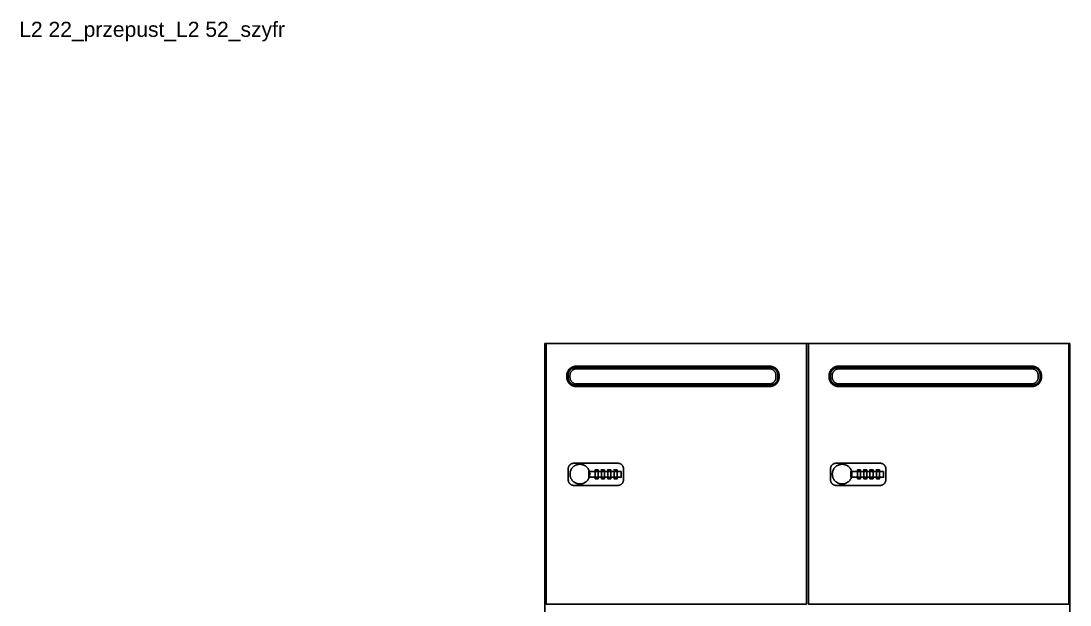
# Model space of a CAD drawing. Header units: millimetres. Extents: x 1075 to 13200, y 678 to 7235.
# Drawn here: x 7541 to 9141, y 4323 to 5214 of the extents above; entities that cross this region are included whole.
import ezdxf

# ---------------------------------------------------------------- set-up
doc = ezdxf.new("R2010")
doc.units = ezdxf.units.MM
doc.styles.add('Arial', font='arial.ttf')

msp = doc.modelspace()

# ---------------------------------------------------------------- linework, layer by layer
at = {"color": 0}
for points in [[(9140.5, 4722, 0), (8339.5, 4722, 0), (8339.5, 3522, 0), (9140.5, 3522, 0)], [(8738.5, 4722, 0), (8341.5, 4722, 0), (8341.5, 4325, 0), (8738.5, 4325, 0)], [(9138.5, 4722, 0), (8741.5, 4722, 0), (8741.5, 4325, 0), (9138.5, 4325, 0)], [(8697, 4673, 0), (8697, 4673.7, 0), (8697, 4674.4, 0), (8696.9, 4675.2, 0), (8696.7, 4675.9, 0), (8696.6, 4676.6, 0), (8696.4, 4677.3, 0), (8696.2, 4678, 0), (8695.9, 4678.6, 0), (8695.6, 4679.3, 0), (8695.3, 4679.9, 0), (8694.9, 4680.5, 0), (8694.6, 4681.1, 0), (8694.1, 4681.6, 0), (8693.7, 4682.2, 0), (8693.3, 4682.7, 0), (8692.8, 4683.2, 0), (8692.3, 4683.7, 0), (8691.7, 4684.2, 0), (8691.2, 4684.6, 0), (8690.6, 4685, 0), (8690, 4685.4, 0), (8689.4, 4685.7, 0), (8688.8, 4686, 0), (8688.2, 4686.3, 0), (8687.5, 4686.6, 0), (8686.8, 4686.8, 0), (8686.1, 4687, 0), (8685.4, 4687.2, 0), (8684.7, 4687.3, 0), (8684, 4687.4, 0), (8683.3, 4687.5, 0), (8682.5, 4687.5, 0), (8387.6, 4687.5, 0), (8386.8, 4687.5, 0), (8386.1, 4687.4, 0), (8385.3, 4687.3, 0), (8384.6, 4687.2, 0), (8383.9, 4687, 0), (8383.2, 4686.8, 0), (8382.6, 4686.6, 0), (8381.9, 4686.3, 0), (8381.3, 4686, 0), (8380.6, 4685.7, 0), (8380, 4685.4, 0), (8379.4, 4685, 0), (8378.9, 4684.6, 0), (8378.3, 4684.2, 0), (8377.8, 4683.7, 0), (8377.3, 4683.2, 0), (8376.8, 4682.7, 0), (8376.4, 4682.2, 0), (8375.9, 4681.6, 0), (8375.5, 4681.1, 0), (8375.1, 4680.5, 0), (8374.8, 4679.9, 0), (8374.5, 4679.3, 0), (8374.2, 4678.6, 0), (8373.9, 4678, 0), (8373.7, 4677.3, 0), (8373.5, 4676.6, 0), (8373.3, 4675.9, 0), (8373.2, 4675.2, 0), (8373.1, 4674.4, 0), (8373.1, 4673.7, 0), (8373, 4673, 0), (8373, 4671, 0), (8373.1, 4670.3, 0), (8373.1, 4669.5, 0), (8373.2, 4668.8, 0), (8373.3, 4668.1, 0), (8373.5, 4667.4, 0), (8373.7, 4666.7, 0), (8373.9, 4666, 0), (8374.2, 4665.4, 0), (8374.5, 4664.7, 0), (8374.8, 4664.1, 0), (8375.1, 4663.5, 0), (8375.5, 4662.9, 0), (8375.9, 4662.3, 0), (8376.4, 4661.8, 0), (8376.8, 4661.2, 0), (8377.3, 4660.7, 0), (8377.8, 4660.3, 0), (8378.3, 4659.8, 0), (8378.9, 4659.4, 0), (8379.4, 4659, 0), (8380, 4658.6, 0), (8380.6, 4658.2, 0), (8381.3, 4657.9, 0), (8381.9, 4657.6, 0), (8382.6, 4657.4, 0), (8383.2, 4657.1, 0), (8383.9, 4656.9, 0), (8384.6, 4656.8, 0), (8385.3, 4656.6, 0), (8386.1, 4656.6, 0), (8386.8, 4656.5, 0), (8387.6, 4656.5, 0), (8682.5, 4656.5, 0), (8683.3, 4656.5, 0), (8684, 4656.6, 0), (8684.7, 4656.6, 0), (8685.4, 4656.8, 0), (8686.1, 4656.9, 0), (8686.8, 4657.1, 0), (8687.5, 4657.4, 0), (8688.2, 4657.6, 0), (8688.8, 4657.9, 0), (8689.4, 4658.2, 0), (8690, 4658.6, 0), (8690.6, 4659, 0), (8691.2, 4659.4, 0), (8691.7, 4659.8, 0), (8692.3, 4660.3, 0), (8692.8, 4660.7, 0), (8693.3, 4661.2, 0), (8693.7, 4661.8, 0), (8694.1, 4662.3, 0), (8694.6, 4662.9, 0), (8694.9, 4663.5, 0), (8695.3, 4664.1, 0), (8695.6, 4664.7, 0), (8695.9, 4665.4, 0), (8696.2, 4666, 0), (8696.4, 4666.7, 0), (8696.6, 4667.4, 0), (8696.7, 4668.1, 0), (8696.9, 4668.8, 0), (8697, 4669.5, 0), (8697, 4670.3, 0), (8697, 4671, 0)], [(9097, 4673, 0), (9097, 4673.7, 0), (9097, 4674.4, 0), (9096.9, 4675.2, 0), (9096.7, 4675.9, 0), (9096.6, 4676.6, 0), (9096.4, 4677.3, 0), (9096.2, 4678, 0), (9095.9, 4678.6, 0), (9095.6, 4679.3, 0), (9095.3, 4679.9, 0), (9094.9, 4680.5, 0), (9094.6, 4681.1, 0), (9094.1, 4681.6, 0), (9093.7, 4682.2, 0), (9093.3, 4682.7, 0), (9092.8, 4683.2, 0), (9092.3, 4683.7, 0), (9091.7, 4684.2, 0), (9091.2, 4684.6, 0), (9090.6, 4685, 0), (9090, 4685.4, 0), (9089.4, 4685.7, 0), (9088.8, 4686, 0), (9088.2, 4686.3, 0), (9087.5, 4686.6, 0), (9086.8, 4686.8, 0), (9086.1, 4687, 0), (9085.4, 4687.2, 0), (9084.7, 4687.3, 0), (9084, 4687.4, 0), (9083.3, 4687.5, 0), (9082.5, 4687.5, 0), (8787.6, 4687.5, 0), (8786.8, 4687.5, 0), (8786.1, 4687.4, 0), (8785.3, 4687.3, 0), (8784.6, 4687.2, 0), (8783.9, 4687, 0), (8783.2, 4686.8, 0), (8782.6, 4686.6, 0), (8781.9, 4686.3, 0), (8781.3, 4686, 0), (8780.6, 4685.7, 0), (8780, 4685.4, 0), (8779.4, 4685, 0), (8778.9, 4684.6, 0), (8778.3, 4684.2, 0), (8777.8, 4683.7, 0), (8777.3, 4683.2, 0), (8776.8, 4682.7, 0), (8776.4, 4682.2, 0), (8775.9, 4681.6, 0), (8775.5, 4681.1, 0), (8775.1, 4680.5, 0), (8774.8, 4679.9, 0), (8774.5, 4679.3, 0), (8774.2, 4678.6, 0), (8773.9, 4678, 0), (8773.7, 4677.3, 0), (8773.5, 4676.6, 0), (8773.3, 4675.9, 0), (8773.2, 4675.2, 0), (8773.1, 4674.4, 0), (8773.1, 4673.7, 0), (8773, 4673, 0), (8773, 4671, 0), (8773.1, 4670.3, 0), (8773.1, 4669.5, 0), (8773.2, 4668.8, 0), (8773.3, 4668.1, 0), (8773.5, 4667.4, 0), (8773.7, 4666.7, 0), (8773.9, 4666, 0), (8774.2, 4665.4, 0), (8774.5, 4664.7, 0), (8774.8, 4664.1, 0), (8775.1, 4663.5, 0), (8775.5, 4662.9, 0), (8775.9, 4662.3, 0), (8776.4, 4661.8, 0), (8776.8, 4661.2, 0), (8777.3, 4660.7, 0), (8777.8, 4660.3, 0), (8778.3, 4659.8, 0), (8778.9, 4659.4, 0), (8779.4, 4659, 0), (8780, 4658.6, 0), (8780.6, 4658.2, 0), (8781.3, 4657.9, 0), (8781.9, 4657.6, 0), (8782.6, 4657.4, 0), (8783.2, 4657.1, 0), (8783.9, 4656.9, 0), (8784.6, 4656.8, 0), (8785.3, 4656.6, 0), (8786.1, 4656.6, 0), (8786.8, 4656.5, 0), (8787.6, 4656.5, 0), (9082.5, 4656.5, 0), (9083.3, 4656.5, 0), (9084, 4656.6, 0), (9084.7, 4656.6, 0), (9085.4, 4656.8, 0), (9086.1, 4656.9, 0), (9086.8, 4657.1, 0), (9087.5, 4657.4, 0), (9088.2, 4657.6, 0), (9088.8, 4657.9, 0), (9089.4, 4658.2, 0), (9090, 4658.6, 0), (9090.6, 4659, 0), (9091.2, 4659.4, 0), (9091.7, 4659.8, 0), (9092.3, 4660.3, 0), (9092.8, 4660.7, 0), (9093.3, 4661.2, 0), (9093.7, 4661.8, 0), (9094.1, 4662.3, 0), (9094.6, 4662.9, 0), (9094.9, 4663.5, 0), (9095.3, 4664.1, 0), (9095.6, 4664.7, 0), (9095.9, 4665.4, 0), (9096.2, 4666, 0), (9096.4, 4666.7, 0), (9096.6, 4667.4, 0), (9096.7, 4668.1, 0), (9096.9, 4668.8, 0), (9097, 4669.5, 0), (9097, 4670.3, 0), (9097, 4671, 0)], [(8695, 4673.5, 0), (8695, 4674.1, 0), (8695, 4674.7, 0), (8694.9, 4675.3, 0), (8694.8, 4675.9, 0), (8694.7, 4676.5, 0), (8694.5, 4677, 0), (8694.3, 4677.6, 0), (8694.1, 4678.1, 0), (8693.9, 4678.7, 0), (8693.6, 4679.2, 0), (8693.3, 4679.7, 0), (8693, 4680.2, 0), (8692.6, 4680.7, 0), (8692.3, 4681.1, 0), (8691.9, 4681.5, 0), (8691.5, 4682, 0), (8691.1, 4682.4, 0), (8690.7, 4682.7, 0), (8690.2, 4683.1, 0), (8689.7, 4683.4, 0), (8689.3, 4683.7, 0), (8688.8, 4684, 0), (8688.2, 4684.3, 0), (8687.7, 4684.5, 0), (8687.2, 4684.8, 0), (8686.6, 4684.9, 0), (8686, 4685.1, 0), (8685.5, 4685.2, 0), (8684.9, 4685.3, 0), (8684.3, 4685.4, 0), (8683.7, 4685.5, 0), (8683, 4685.5, 0), (8387, 4685.5, 0), (8386.4, 4685.5, 0), (8385.8, 4685.4, 0), (8385.2, 4685.3, 0), (8384.6, 4685.2, 0), (8384, 4685.1, 0), (8383.5, 4684.9, 0), (8382.9, 4684.8, 0), (8382.4, 4684.5, 0), (8381.8, 4684.3, 0), (8381.3, 4684, 0), (8380.8, 4683.7, 0), (8380.3, 4683.4, 0), (8379.9, 4683.1, 0), (8379.4, 4682.7, 0), (8379, 4682.4, 0), (8378.6, 4682, 0), (8378.2, 4681.5, 0), (8377.8, 4681.1, 0), (8377.4, 4680.7, 0), (8377.1, 4680.2, 0), (8376.8, 4679.7, 0), (8376.5, 4679.2, 0), (8376.2, 4678.7, 0), (8376, 4678.1, 0), (8375.8, 4677.6, 0), (8375.6, 4677, 0), (8375.4, 4676.5, 0), (8375.3, 4675.9, 0), (8375.2, 4675.3, 0), (8375.1, 4674.7, 0), (8375.1, 4674.1, 0), (8375, 4673.5, 0), (8375, 4670.5, 0), (8375.1, 4669.9, 0), (8375.1, 4669.3, 0), (8375.2, 4668.7, 0), (8375.3, 4668.1, 0), (8375.4, 4667.5, 0), (8375.6, 4666.9, 0), (8375.8, 4666.4, 0), (8376, 4665.8, 0), (8376.2, 4665.3, 0), (8376.5, 4664.8, 0), (8376.8, 4664.3, 0), (8377.1, 4663.8, 0), (8377.4, 4663.3, 0), (8377.8, 4662.8, 0), (8378.2, 4662.4, 0), (8378.6, 4662, 0), (8379, 4661.6, 0), (8379.4, 4661.2, 0), (8379.9, 4660.9, 0), (8380.3, 4660.5, 0), (8380.8, 4660.2, 0), (8381.3, 4659.9, 0), (8381.8, 4659.7, 0), (8382.4, 4659.4, 0), (8382.9, 4659.2, 0), (8383.5, 4659, 0), (8384, 4658.9, 0), (8384.6, 4658.7, 0), (8385.2, 4658.6, 0), (8385.8, 4658.5, 0), (8386.4, 4658.5, 0), (8387, 4658.5, 0), (8683, 4658.5, 0), (8683.7, 4658.5, 0), (8684.3, 4658.5, 0), (8684.9, 4658.6, 0), (8685.5, 4658.7, 0), (8686, 4658.9, 0), (8686.6, 4659, 0), (8687.2, 4659.2, 0), (8687.7, 4659.4, 0), (8688.2, 4659.7, 0), (8688.8, 4659.9, 0), (8689.3, 4660.2, 0), (8689.7, 4660.5, 0), (8690.2, 4660.9, 0), (8690.7, 4661.2, 0), (8691.1, 4661.6, 0), (8691.5, 4662, 0), (8691.9, 4662.4, 0), (8692.3, 4662.8, 0), (8692.6, 4663.3, 0), (8693, 4663.8, 0), (8693.3, 4664.3, 0), (8693.6, 4664.8, 0), (8693.9, 4665.3, 0), (8694.1, 4665.8, 0), (8694.3, 4666.4, 0), (8694.5, 4666.9, 0), (8694.7, 4667.5, 0), (8694.8, 4668.1, 0), (8694.9, 4668.7, 0), (8695, 4669.3, 0), (8695, 4669.9, 0), (8695, 4670.5, 0)], [(8692.1, 4673.3, 0), (8692.1, 4673.8, 0), (8692.1, 4674.3, 0), (8692, 4674.8, 0), (8691.9, 4675.3, 0), (8691.8, 4675.8, 0), (8691.7, 4676.3, 0), (8691.5, 4676.8, 0), (8691.3, 4677.2, 0), (8691.1, 4677.7, 0), (8690.9, 4678.1, 0), (8690.7, 4678.6, 0), (8690.4, 4679, 0), (8690.1, 4679.4, 0), (8689.8, 4679.7, 0), (8689.5, 4680.1, 0), (8689.2, 4680.5, 0), (8688.8, 4680.8, 0), (8688.4, 4681.1, 0), (8688.1, 4681.4, 0), (8687.7, 4681.7, 0), (8687.2, 4682, 0), (8686.8, 4682.2, 0), (8686.4, 4682.4, 0), (8685.9, 4682.7, 0), (8685.5, 4682.8, 0), (8685, 4683, 0), (8684.5, 4683.1, 0), (8684, 4683.2, 0), (8683.5, 4683.3, 0), (8683, 4683.4, 0), (8682.5, 4683.4, 0), (8682, 4683.5, 0), (8388.1, 4683.5, 0), (8387.6, 4683.4, 0), (8387.1, 4683.4, 0), (8386.5, 4683.3, 0), (8386, 4683.2, 0), (8385.6, 4683.1, 0), (8385.1, 4683, 0), (8384.6, 4682.8, 0), (8384.1, 4682.7, 0), (8383.7, 4682.4, 0), (8383.2, 4682.2, 0), (8382.8, 4682, 0), (8382.4, 4681.7, 0), (8382, 4681.4, 0), (8381.6, 4681.1, 0), (8381.3, 4680.8, 0), (8380.9, 4680.5, 0), (8380.6, 4680.1, 0), (8380.2, 4679.7, 0), (8379.9, 4679.4, 0), (8379.7, 4679, 0), (8379.4, 4678.6, 0), (8379.2, 4678.1, 0), (8378.9, 4677.7, 0), (8378.7, 4677.2, 0), (8378.5, 4676.8, 0), (8378.4, 4676.3, 0), (8378.2, 4675.8, 0), (8378.1, 4675.3, 0), (8378, 4674.8, 0), (8378, 4674.3, 0), (8377.9, 4673.8, 0), (8377.9, 4673.3, 0), (8377.9, 4670.7, 0), (8377.9, 4670.2, 0), (8378, 4669.6, 0), (8378, 4669.1, 0), (8378.1, 4668.6, 0), (8378.2, 4668.1, 0), (8378.4, 4667.7, 0), (8378.5, 4667.2, 0), (8378.7, 4666.7, 0), (8378.9, 4666.3, 0), (8379.2, 4665.8, 0), (8379.4, 4665.4, 0), (8379.7, 4665, 0), (8379.9, 4664.6, 0), (8380.2, 4664.2, 0), (8380.6, 4663.8, 0), (8380.9, 4663.5, 0), (8381.3, 4663.2, 0), (8381.6, 4662.8, 0), (8382, 4662.5, 0), (8382.4, 4662.2, 0), (8382.8, 4662, 0), (8383.2, 4661.7, 0), (8383.7, 4661.5, 0), (8384.1, 4661.3, 0), (8384.6, 4661.1, 0), (8385.1, 4661, 0), (8385.6, 4660.8, 0), (8386, 4660.7, 0), (8386.5, 4660.6, 0), (8387.1, 4660.6, 0), (8387.6, 4660.5, 0), (8388.1, 4660.5, 0), (8682, 4660.5, 0), (8682.5, 4660.5, 0), (8683, 4660.6, 0), (8683.5, 4660.6, 0), (8684, 4660.7, 0), (8684.5, 4660.8, 0), (8685, 4661, 0), (8685.5, 4661.1, 0), (8685.9, 4661.3, 0), (8686.4, 4661.5, 0), (8686.8, 4661.7, 0), (8687.2, 4662, 0), (8687.7, 4662.2, 0), (8688.1, 4662.5, 0), (8688.4, 4662.8, 0), (8688.8, 4663.2, 0), (8689.2, 4663.5, 0), (8689.5, 4663.8, 0), (8689.8, 4664.2, 0), (8690.1, 4664.6, 0), (8690.4, 4665, 0), (8690.7, 4665.4, 0), (8690.9, 4665.8, 0), (8691.1, 4666.3, 0), (8691.3, 4666.7, 0), (8691.5, 4667.2, 0), (8691.7, 4667.7, 0), (8691.8, 4668.1, 0), (8691.9, 4668.6, 0), (8692, 4669.1, 0), (8692.1, 4669.6, 0), (8692.1, 4670.2, 0), (8692.1, 4670.7, 0)], [(9095, 4673.5, 0), (9095, 4674.1, 0), (9095, 4674.7, 0), (9094.9, 4675.3, 0), (9094.8, 4675.9, 0), (9094.7, 4676.5, 0), (9094.5, 4677, 0), (9094.3, 4677.6, 0), (9094.1, 4678.1, 0), (9093.9, 4678.7, 0), (9093.6, 4679.2, 0), (9093.3, 4679.7, 0), (9093, 4680.2, 0), (9092.6, 4680.7, 0), (9092.3, 4681.1, 0), (9091.9, 4681.5, 0), (9091.5, 4682, 0), (9091.1, 4682.4, 0), (9090.7, 4682.7, 0), (9090.2, 4683.1, 0), (9089.7, 4683.4, 0), (9089.3, 4683.7, 0), (9088.8, 4684, 0), (9088.2, 4684.3, 0), (9087.7, 4684.5, 0), (9087.2, 4684.8, 0), (9086.6, 4684.9, 0), (9086, 4685.1, 0), (9085.5, 4685.2, 0), (9084.9, 4685.3, 0), (9084.3, 4685.4, 0), (9083.7, 4685.5, 0), (9083, 4685.5, 0), (8787, 4685.5, 0), (8786.4, 4685.5, 0), (8785.8, 4685.4, 0), (8785.2, 4685.3, 0), (8784.6, 4685.2, 0), (8784, 4685.1, 0), (8783.5, 4684.9, 0), (8782.9, 4684.8, 0), (8782.4, 4684.5, 0), (8781.8, 4684.3, 0), (8781.3, 4684, 0), (8780.8, 4683.7, 0), (8780.3, 4683.4, 0), (8779.9, 4683.1, 0), (8779.4, 4682.7, 0), (8779, 4682.4, 0), (8778.6, 4682, 0), (8778.2, 4681.5, 0), (8777.8, 4681.1, 0), (8777.4, 4680.7, 0), (8777.1, 4680.2, 0), (8776.8, 4679.7, 0), (8776.5, 4679.2, 0), (8776.2, 4678.7, 0), (8776, 4678.1, 0), (8775.8, 4677.6, 0), (8775.6, 4677, 0), (8775.4, 4676.5, 0), (8775.3, 4675.9, 0), (8775.2, 4675.3, 0), (8775.1, 4674.7, 0), (8775.1, 4674.1, 0), (8775, 4673.5, 0), (8775, 4670.5, 0), (8775.1, 4669.9, 0), (8775.1, 4669.3, 0), (8775.2, 4668.7, 0), (8775.3, 4668.1, 0), (8775.4, 4667.5, 0), (8775.6, 4666.9, 0), (8775.8, 4666.4, 0), (8776, 4665.8, 0), (8776.2, 4665.3, 0), (8776.5, 4664.8, 0), (8776.8, 4664.3, 0), (8777.1, 4663.8, 0), (8777.4, 4663.3, 0), (8777.8, 4662.8, 0), (8778.2, 4662.4, 0), (8778.6, 4662, 0), (8779, 4661.6, 0), (8779.4, 4661.2, 0), (8779.9, 4660.9, 0), (8780.3, 4660.5, 0), (8780.8, 4660.2, 0), (8781.3, 4659.9, 0), (8781.8, 4659.7, 0), (8782.4, 4659.4, 0), (8782.9, 4659.2, 0), (8783.5, 4659, 0), (8784, 4658.9, 0), (8784.6, 4658.7, 0), (8785.2, 4658.6, 0), (8785.8, 4658.5, 0), (8786.4, 4658.5, 0), (8787, 4658.5, 0), (9083, 4658.5, 0), (9083.7, 4658.5, 0), (9084.3, 4658.5, 0), (9084.9, 4658.6, 0), (9085.5, 4658.7, 0), (9086, 4658.9, 0), (9086.6, 4659, 0), (9087.2, 4659.2, 0), (9087.7, 4659.4, 0), (9088.2, 4659.7, 0), (9088.8, 4659.9, 0), (9089.3, 4660.2, 0), (9089.7, 4660.5, 0), (9090.2, 4660.9, 0), (9090.7, 4661.2, 0), (9091.1, 4661.6, 0), (9091.5, 4662, 0), (9091.9, 4662.4, 0), (9092.3, 4662.8, 0), (9092.6, 4663.3, 0), (9093, 4663.8, 0), (9093.3, 4664.3, 0), (9093.6, 4664.8, 0), (9093.9, 4665.3, 0), (9094.1, 4665.8, 0), (9094.3, 4666.4, 0), (9094.5, 4666.9, 0), (9094.7, 4667.5, 0), (9094.8, 4668.1, 0), (9094.9, 4668.7, 0), (9095, 4669.3, 0), (9095, 4669.9, 0), (9095, 4670.5, 0)], [(9092.1, 4673.3, 0), (9092.1, 4673.8, 0), (9092.1, 4674.3, 0), (9092, 4674.8, 0), (9091.9, 4675.3, 0), (9091.8, 4675.8, 0), (9091.7, 4676.3, 0), (9091.5, 4676.8, 0), (9091.3, 4677.2, 0), (9091.1, 4677.7, 0), (9090.9, 4678.1, 0), (9090.7, 4678.6, 0), (9090.4, 4679, 0), (9090.1, 4679.4, 0), (9089.8, 4679.7, 0), (9089.5, 4680.1, 0), (9089.2, 4680.5, 0), (9088.8, 4680.8, 0), (9088.4, 4681.1, 0), (9088.1, 4681.4, 0), (9087.7, 4681.7, 0), (9087.2, 4682, 0), (9086.8, 4682.2, 0), (9086.4, 4682.4, 0), (9085.9, 4682.7, 0), (9085.5, 4682.8, 0), (9085, 4683, 0), (9084.5, 4683.1, 0), (9084, 4683.2, 0), (9083.5, 4683.3, 0), (9083, 4683.4, 0), (9082.5, 4683.4, 0), (9082, 4683.5, 0), (8788.1, 4683.5, 0), (8787.6, 4683.4, 0), (8787.1, 4683.4, 0), (8786.5, 4683.3, 0), (8786, 4683.2, 0), (8785.6, 4683.1, 0), (8785.1, 4683, 0), (8784.6, 4682.8, 0), (8784.1, 4682.7, 0), (8783.7, 4682.4, 0), (8783.2, 4682.2, 0), (8782.8, 4682, 0), (8782.4, 4681.7, 0), (8782, 4681.4, 0), (8781.6, 4681.1, 0), (8781.3, 4680.8, 0), (8780.9, 4680.5, 0), (8780.6, 4680.1, 0), (8780.2, 4679.7, 0), (8779.9, 4679.4, 0), (8779.7, 4679, 0), (8779.4, 4678.6, 0), (8779.2, 4678.1, 0), (8778.9, 4677.7, 0), (8778.7, 4677.2, 0), (8778.5, 4676.8, 0), (8778.4, 4676.3, 0), (8778.2, 4675.8, 0), (8778.1, 4675.3, 0), (8778, 4674.8, 0), (8778, 4674.3, 0), (8777.9, 4673.8, 0), (8777.9, 4673.3, 0), (8777.9, 4670.7, 0), (8777.9, 4670.2, 0), (8778, 4669.6, 0), (8778, 4669.1, 0), (8778.1, 4668.6, 0), (8778.2, 4668.1, 0), (8778.4, 4667.7, 0), (8778.5, 4667.2, 0), (8778.7, 4666.7, 0), (8778.9, 4666.3, 0), (8779.2, 4665.8, 0), (8779.4, 4665.4, 0), (8779.7, 4665, 0), (8779.9, 4664.6, 0), (8780.2, 4664.2, 0), (8780.6, 4663.8, 0), (8780.9, 4663.5, 0), (8781.3, 4663.2, 0), (8781.6, 4662.8, 0), (8782, 4662.5, 0), (8782.4, 4662.2, 0), (8782.8, 4662, 0), (8783.2, 4661.7, 0), (8783.7, 4661.5, 0), (8784.1, 4661.3, 0), (8784.6, 4661.1, 0), (8785.1, 4661, 0), (8785.6, 4660.8, 0), (8786, 4660.7, 0), (8786.5, 4660.6, 0), (8787.1, 4660.6, 0), (8787.6, 4660.5, 0), (8788.1, 4660.5, 0), (9082, 4660.5, 0), (9082.5, 4660.5, 0), (9083, 4660.6, 0), (9083.5, 4660.6, 0), (9084, 4660.7, 0), (9084.5, 4660.8, 0), (9085, 4661, 0), (9085.5, 4661.1, 0), (9085.9, 4661.3, 0), (9086.4, 4661.5, 0), (9086.8, 4661.7, 0), (9087.2, 4662, 0), (9087.7, 4662.2, 0), (9088.1, 4662.5, 0), (9088.4, 4662.8, 0), (9088.8, 4663.2, 0), (9089.2, 4663.5, 0), (9089.5, 4663.8, 0), (9089.8, 4664.2, 0), (9090.1, 4664.6, 0), (9090.4, 4665, 0), (9090.7, 4665.4, 0), (9090.9, 4665.8, 0), (9091.1, 4666.3, 0), (9091.3, 4666.7, 0), (9091.5, 4667.2, 0), (9091.7, 4667.7, 0), (9091.8, 4668.1, 0), (9091.9, 4668.6, 0), (9092, 4669.1, 0), (9092.1, 4669.6, 0), (9092.1, 4670.2, 0), (9092.1, 4670.7, 0)], [(8459.5, 4531.1, 0.5), (8459.5, 4531.6, 0.5), (8459.5, 4532, 0.5), (8459.4, 4532.4, 0.5), (8459.4, 4532.8, 0.5), (8459.3, 4533.2, 0.5), (8459.1, 4533.6, 0.5), (8459, 4534, 0.5), (8458.9, 4534.4, 0.5), (8458.7, 4534.8, 0.5), (8458.5, 4535.1, 0.5), (8458.3, 4535.5, 0.5), (8458.1, 4535.8, 0.5), (8457.9, 4536.2, 0.5), (8457.6, 4536.5, 0.5), (8457.3, 4536.8, 0.5), (8457.1, 4537.1, 0.5), (8456.8, 4537.4, 0.5), (8456.5, 4537.6, 0.5), (8456.1, 4537.9, 0.5), (8455.8, 4538.1, 0.5), (8455.5, 4538.3, 0.5), (8455.1, 4538.5, 0.5), (8454.8, 4538.7, 0.5), (8454.4, 4538.9, 0.5), (8454, 4539, 0.5), (8453.6, 4539.2, 0.5), (8453.2, 4539.3, 0.5), (8452.8, 4539.4, 0.5), (8452.4, 4539.4, 0.5), (8452, 4539.5, 0.5), (8451.6, 4539.5, 0.5), (8451.1, 4539.5, 0.5), (8383.7, 4539.5, 0.5), (8383.3, 4539.5, 0.5), (8382.8, 4539.5, 0.5), (8382.4, 4539.4, 0.5), (8382, 4539.4, 0.5), (8381.6, 4539.3, 0.5), (8381.2, 4539.2, 0.5), (8380.8, 4539, 0.5), (8380.4, 4538.9, 0.5), (8380.1, 4538.7, 0.5), (8379.7, 4538.5, 0.5), (8379.3, 4538.3, 0.5), (8379, 4538.1, 0.5), (8378.7, 4537.9, 0.5), (8378.4, 4537.6, 0.5), (8378.1, 4537.4, 0.5), (8377.8, 4537.1, 0.5), (8377.5, 4536.8, 0.5), (8377.2, 4536.5, 0.5), (8377, 4536.2, 0.5), (8376.7, 4535.8, 0.5), (8376.5, 4535.5, 0.5), (8376.3, 4535.1, 0.5), (8376.1, 4534.8, 0.5), (8376, 4534.4, 0.5), (8375.8, 4534, 0.5), (8375.7, 4533.6, 0.5), (8375.6, 4533.2, 0.5), (8375.5, 4532.8, 0.5), (8375.4, 4532.4, 0.5), (8375.3, 4532, 0.5), (8375.3, 4531.6, 0.5), (8375.3, 4531.1, 0.5), (8375.3, 4514.2, 0.5), (8375.3, 4513.7, 0.5), (8375.3, 4513.3, 0.5), (8375.4, 4512.9, 0.5), (8375.5, 4512.5, 0.5), (8375.6, 4512.1, 0.5), (8375.7, 4511.7, 0.5), (8375.8, 4511.3, 0.5), (8376, 4510.9, 0.5), (8376.1, 4510.5, 0.5), (8376.3, 4510.2, 0.5), (8376.5, 4509.8, 0.5), (8376.7, 4509.5, 0.5), (8377, 4509.1, 0.5), (8377.2, 4508.8, 0.5), (8377.5, 4508.5, 0.5), (8377.8, 4508.2, 0.5), (8378.1, 4508, 0.5), (8378.4, 4507.7, 0.5), (8378.7, 4507.4, 0.5), (8379, 4507.2, 0.5), (8379.3, 4507, 0.5), (8379.7, 4506.8, 0.5), (8380.1, 4506.6, 0.5), (8380.4, 4506.4, 0.5), (8380.8, 4506.3, 0.5), (8381.2, 4506.1, 0.5), (8381.6, 4506, 0.5), (8382, 4505.9, 0.5), (8382.4, 4505.9, 0.5), (8382.8, 4505.8, 0.5), (8383.3, 4505.8, 0.5), (8383.7, 4505.8, 0.5), (8451.1, 4505.8, 0.5), (8451.6, 4505.8, 0.5), (8452, 4505.8, 0.5), (8452.4, 4505.9, 0.5), (8452.8, 4505.9, 0.5), (8453.2, 4506, 0.5), (8453.6, 4506.1, 0.5), (8454, 4506.3, 0.5), (8454.4, 4506.4, 0.5), (8454.8, 4506.6, 0.5), (8455.1, 4506.8, 0.5), (8455.5, 4507, 0.5), (8455.8, 4507.2, 0.5), (8456.1, 4507.4, 0.5), (8456.5, 4507.7, 0.5), (8456.8, 4508, 0.5), (8457.1, 4508.2, 0.5), (8457.3, 4508.5, 0.5), (8457.6, 4508.8, 0.5), (8457.9, 4509.1, 0.5), (8458.1, 4509.5, 0.5), (8458.3, 4509.8, 0.5), (8458.5, 4510.2, 0.5), (8458.7, 4510.5, 0.5), (8458.9, 4510.9, 0.5), (8459, 4511.3, 0.5), (8459.1, 4511.7, 0.5), (8459.3, 4512.1, 0.5), (8459.4, 4512.5, 0.5), (8459.4, 4512.9, 0.5), (8459.5, 4513.3, 0.5), (8459.5, 4513.7, 0.5), (8459.5, 4514.2, 0.5)], [(8408, 4523, 0.5), (8408, 4523.7, 0.5), (8408, 4524.5, 0.5), (8407.9, 4525.3, 0.5), (8407.7, 4526, 0.5), (8407.6, 4526.7, 0.5), (8407.4, 4527.4, 0.5), (8407.1, 4528.1, 0.5), (8406.9, 4528.8, 0.5), (8406.6, 4529.5, 0.5), (8406.2, 4530.1, 0.5), (8405.9, 4530.8, 0.5), (8405.5, 4531.4, 0.5), (8405.1, 4532, 0.5), (8404.6, 4532.5, 0.5), (8404.1, 4533.1, 0.5), (8403.6, 4533.6, 0.5), (8403.1, 4534.1, 0.5), (8402.6, 4534.6, 0.5), (8402, 4535, 0.5), (8401.4, 4535.4, 0.5), (8400.8, 4535.8, 0.5), (8400.2, 4536.2, 0.5), (8399.5, 4536.5, 0.5), (8398.9, 4536.8, 0.5), (8398.2, 4537.1, 0.5), (8397.5, 4537.3, 0.5), (8396.8, 4537.5, 0.5), (8396, 4537.7, 0.5), (8395.3, 4537.8, 0.5), (8394.6, 4537.9, 0.5), (8393.8, 4538, 0.5), (8393, 4538, 0.5), (8392.3, 4538, 0.5), (8391.5, 4537.9, 0.5), (8390.7, 4537.8, 0.5), (8390, 4537.7, 0.5), (8389.3, 4537.5, 0.5), (8388.6, 4537.3, 0.5), (8387.9, 4537.1, 0.5), (8387.2, 4536.8, 0.5), (8386.5, 4536.5, 0.5), (8385.9, 4536.2, 0.5), (8385.2, 4535.8, 0.5), (8384.6, 4535.4, 0.5), (8384, 4535, 0.5), (8383.5, 4534.6, 0.5), (8382.9, 4534.1, 0.5), (8382.4, 4533.6, 0.5), (8381.9, 4533.1, 0.5), (8381.4, 4532.5, 0.5), (8381, 4532, 0.5), (8380.6, 4531.4, 0.5), (8380.2, 4530.8, 0.5), (8379.8, 4530.1, 0.5), (8379.5, 4529.5, 0.5), (8379.2, 4528.8, 0.5), (8378.9, 4528.1, 0.5), (8378.7, 4527.4, 0.5), (8378.5, 4526.7, 0.5), (8378.3, 4526, 0.5), (8378.2, 4525.3, 0.5), (8378.1, 4524.5, 0.5), (8378, 4523.7, 0.5), (8378, 4523, 0.5), (8378, 4522.2, 0.5), (8378.1, 4521.4, 0.5), (8378.2, 4520.7, 0.5), (8378.3, 4520, 0.5), (8378.5, 4519.2, 0.5), (8378.7, 4518.5, 0.5), (8378.9, 4517.8, 0.5), (8379.2, 4517.1, 0.5), (8379.5, 4516.5, 0.5), (8379.8, 4515.8, 0.5), (8380.2, 4515.2, 0.5), (8380.6, 4514.6, 0.5), (8381, 4514, 0.5), (8381.4, 4513.4, 0.5), (8381.9, 4512.9, 0.5), (8382.4, 4512.4, 0.5), (8382.9, 4511.9, 0.5), (8383.5, 4511.4, 0.5), (8384, 4511, 0.5), (8384.6, 4510.5, 0.5), (8385.2, 4510.1, 0.5), (8385.9, 4509.8, 0.5), (8386.5, 4509.5, 0.5), (8387.2, 4509.2, 0.5), (8387.9, 4508.9, 0.5), (8388.6, 4508.6, 0.5), (8389.3, 4508.4, 0.5), (8390, 4508.3, 0.5), (8390.7, 4508.1, 0.5), (8391.5, 4508, 0.5), (8392.3, 4508, 0.5), (8393, 4508, 0.5), (8393.8, 4508, 0.5), (8394.6, 4508, 0.5), (8395.3, 4508.1, 0.5), (8396, 4508.3, 0.5), (8396.8, 4508.4, 0.5), (8397.5, 4508.6, 0.5), (8398.2, 4508.9, 0.5), (8398.9, 4509.2, 0.5), (8399.5, 4509.5, 0.5), (8400.2, 4509.8, 0.5), (8400.8, 4510.1, 0.5), (8401.4, 4510.5, 0.5), (8402, 4511, 0.5), (8402.6, 4511.4, 0.5), (8403.1, 4511.9, 0.5), (8403.6, 4512.4, 0.5), (8404.1, 4512.9, 0.5), (8404.6, 4513.4, 0.5), (8405.1, 4514, 0.5), (8405.5, 4514.6, 0.5), (8405.9, 4515.2, 0.5), (8406.2, 4515.8, 0.5), (8406.6, 4516.5, 0.5), (8406.9, 4517.1, 0.5), (8407.1, 4517.8, 0.5), (8407.4, 4518.5, 0.5), (8407.6, 4519.2, 0.5), (8407.7, 4520, 0.5), (8407.9, 4520.7, 0.5), (8408, 4521.4, 0.5), (8408, 4522.2, 0.5)], [(8421.2, 4529.6, 0.5), (8416.5, 4529.6, 0.5), (8416.5, 4515.9, 0.5), (8421.2, 4515.9, 0.5)], [(8430.8, 4529.6, 0.5), (8426, 4529.6, 0.5), (8426, 4515.9, 0.5), (8430.8, 4515.9, 0.5)], [(8440.3, 4529.6, 0.5), (8435.5, 4529.6, 0.5), (8435.5, 4515.9, 0.5), (8440.3, 4515.9, 0.5)], [(8450, 4529.6, 0.5), (8445.3, 4529.6, 0.5), (8445.3, 4515.9, 0.5), (8450, 4515.9, 0.5)], [(8859.5, 4531.1, 0.5), (8859.5, 4531.6, 0.5), (8859.5, 4532, 0.5), (8859.4, 4532.4, 0.5), (8859.4, 4532.8, 0.5), (8859.3, 4533.2, 0.5), (8859.1, 4533.6, 0.5), (8859, 4534, 0.5), (8858.9, 4534.4, 0.5), (8858.7, 4534.8, 0.5), (8858.5, 4535.1, 0.5), (8858.3, 4535.5, 0.5), (8858.1, 4535.8, 0.5), (8857.9, 4536.2, 0.5), (8857.6, 4536.5, 0.5), (8857.3, 4536.8, 0.5), (8857.1, 4537.1, 0.5), (8856.8, 4537.4, 0.5), (8856.5, 4537.6, 0.5), (8856.1, 4537.9, 0.5), (8855.8, 4538.1, 0.5), (8855.5, 4538.3, 0.5), (8855.1, 4538.5, 0.5), (8854.8, 4538.7, 0.5), (8854.4, 4538.9, 0.5), (8854, 4539, 0.5), (8853.6, 4539.2, 0.5), (8853.2, 4539.3, 0.5), (8852.8, 4539.4, 0.5), (8852.4, 4539.4, 0.5), (8852, 4539.5, 0.5), (8851.6, 4539.5, 0.5), (8851.1, 4539.5, 0.5), (8783.7, 4539.5, 0.5), (8783.3, 4539.5, 0.5), (8782.8, 4539.5, 0.5), (8782.4, 4539.4, 0.5), (8782, 4539.4, 0.5), (8781.6, 4539.3, 0.5), (8781.2, 4539.2, 0.5), (8780.8, 4539, 0.5), (8780.4, 4538.9, 0.5), (8780.1, 4538.7, 0.5), (8779.7, 4538.5, 0.5), (8779.3, 4538.3, 0.5), (8779, 4538.1, 0.5), (8778.7, 4537.9, 0.5), (8778.4, 4537.6, 0.5), (8778.1, 4537.4, 0.5), (8777.8, 4537.1, 0.5), (8777.5, 4536.8, 0.5), (8777.2, 4536.5, 0.5), (8777, 4536.2, 0.5), (8776.7, 4535.8, 0.5), (8776.5, 4535.5, 0.5), (8776.3, 4535.1, 0.5), (8776.1, 4534.8, 0.5), (8776, 4534.4, 0.5), (8775.8, 4534, 0.5), (8775.7, 4533.6, 0.5), (8775.6, 4533.2, 0.5), (8775.5, 4532.8, 0.5), (8775.4, 4532.4, 0.5), (8775.3, 4532, 0.5), (8775.3, 4531.6, 0.5), (8775.3, 4531.1, 0.5), (8775.3, 4514.2, 0.5), (8775.3, 4513.7, 0.5), (8775.3, 4513.3, 0.5), (8775.4, 4512.9, 0.5), (8775.5, 4512.5, 0.5), (8775.6, 4512.1, 0.5), (8775.7, 4511.7, 0.5), (8775.8, 4511.3, 0.5), (8776, 4510.9, 0.5), (8776.1, 4510.5, 0.5), (8776.3, 4510.2, 0.5), (8776.5, 4509.8, 0.5), (8776.7, 4509.5, 0.5), (8777, 4509.1, 0.5), (8777.2, 4508.8, 0.5), (8777.5, 4508.5, 0.5), (8777.8, 4508.2, 0.5), (8778.1, 4508, 0.5), (8778.4, 4507.7, 0.5), (8778.7, 4507.4, 0.5), (8779, 4507.2, 0.5), (8779.3, 4507, 0.5), (8779.7, 4506.8, 0.5), (8780.1, 4506.6, 0.5), (8780.4, 4506.4, 0.5), (8780.8, 4506.3, 0.5), (8781.2, 4506.1, 0.5), (8781.6, 4506, 0.5), (8782, 4505.9, 0.5), (8782.4, 4505.9, 0.5), (8782.8, 4505.8, 0.5), (8783.3, 4505.8, 0.5), (8783.7, 4505.8, 0.5), (8851.1, 4505.8, 0.5), (8851.6, 4505.8, 0.5), (8852, 4505.8, 0.5), (8852.4, 4505.9, 0.5), (8852.8, 4505.9, 0.5), (8853.2, 4506, 0.5), (8853.6, 4506.1, 0.5), (8854, 4506.3, 0.5), (8854.4, 4506.4, 0.5), (8854.8, 4506.6, 0.5), (8855.1, 4506.8, 0.5), (8855.5, 4507, 0.5), (8855.8, 4507.2, 0.5), (8856.1, 4507.4, 0.5), (8856.5, 4507.7, 0.5), (8856.8, 4508, 0.5), (8857.1, 4508.2, 0.5), (8857.3, 4508.5, 0.5), (8857.6, 4508.8, 0.5), (8857.9, 4509.1, 0.5), (8858.1, 4509.5, 0.5), (8858.3, 4509.8, 0.5), (8858.5, 4510.2, 0.5), (8858.7, 4510.5, 0.5), (8858.9, 4510.9, 0.5), (8859, 4511.3, 0.5), (8859.1, 4511.7, 0.5), (8859.3, 4512.1, 0.5), (8859.4, 4512.5, 0.5), (8859.4, 4512.9, 0.5), (8859.5, 4513.3, 0.5), (8859.5, 4513.7, 0.5), (8859.5, 4514.2, 0.5)], [(8808, 4523, 0.5), (8808, 4523.7, 0.5), (8808, 4524.5, 0.5), (8807.9, 4525.3, 0.5), (8807.7, 4526, 0.5), (8807.6, 4526.7, 0.5), (8807.4, 4527.4, 0.5), (8807.1, 4528.1, 0.5), (8806.9, 4528.8, 0.5), (8806.6, 4529.5, 0.5), (8806.2, 4530.1, 0.5), (8805.9, 4530.8, 0.5), (8805.5, 4531.4, 0.5), (8805.1, 4532, 0.5), (8804.6, 4532.5, 0.5), (8804.1, 4533.1, 0.5), (8803.6, 4533.6, 0.5), (8803.1, 4534.1, 0.5), (8802.6, 4534.6, 0.5), (8802, 4535, 0.5), (8801.4, 4535.4, 0.5), (8800.8, 4535.8, 0.5), (8800.2, 4536.2, 0.5), (8799.5, 4536.5, 0.5), (8798.9, 4536.8, 0.5), (8798.2, 4537.1, 0.5), (8797.5, 4537.3, 0.5), (8796.8, 4537.5, 0.5), (8796, 4537.7, 0.5), (8795.3, 4537.8, 0.5), (8794.6, 4537.9, 0.5), (8793.8, 4538, 0.5), (8793, 4538, 0.5), (8792.3, 4538, 0.5), (8791.5, 4537.9, 0.5), (8790.7, 4537.8, 0.5), (8790, 4537.7, 0.5), (8789.3, 4537.5, 0.5), (8788.6, 4537.3, 0.5), (8787.9, 4537.1, 0.5), (8787.2, 4536.8, 0.5), (8786.5, 4536.5, 0.5), (8785.9, 4536.2, 0.5), (8785.2, 4535.8, 0.5), (8784.6, 4535.4, 0.5), (8784, 4535, 0.5), (8783.5, 4534.6, 0.5), (8782.9, 4534.1, 0.5), (8782.4, 4533.6, 0.5), (8781.9, 4533.1, 0.5), (8781.4, 4532.5, 0.5), (8781, 4532, 0.5), (8780.6, 4531.4, 0.5), (8780.2, 4530.8, 0.5), (8779.8, 4530.1, 0.5), (8779.5, 4529.5, 0.5), (8779.2, 4528.8, 0.5), (8778.9, 4528.1, 0.5), (8778.7, 4527.4, 0.5), (8778.5, 4526.7, 0.5), (8778.3, 4526, 0.5), (8778.2, 4525.3, 0.5), (8778.1, 4524.5, 0.5), (8778, 4523.7, 0.5), (8778, 4523, 0.5), (8778, 4522.2, 0.5), (8778.1, 4521.4, 0.5), (8778.2, 4520.7, 0.5), (8778.3, 4520, 0.5), (8778.5, 4519.2, 0.5), (8778.7, 4518.5, 0.5), (8778.9, 4517.8, 0.5), (8779.2, 4517.1, 0.5), (8779.5, 4516.5, 0.5), (8779.8, 4515.8, 0.5), (8780.2, 4515.2, 0.5), (8780.6, 4514.6, 0.5), (8781, 4514, 0.5), (8781.4, 4513.4, 0.5), (8781.9, 4512.9, 0.5), (8782.4, 4512.4, 0.5), (8782.9, 4511.9, 0.5), (8783.5, 4511.4, 0.5), (8784, 4511, 0.5), (8784.6, 4510.5, 0.5), (8785.2, 4510.1, 0.5), (8785.9, 4509.8, 0.5), (8786.5, 4509.5, 0.5), (8787.2, 4509.2, 0.5), (8787.9, 4508.9, 0.5), (8788.6, 4508.6, 0.5), (8789.3, 4508.4, 0.5), (8790, 4508.3, 0.5), (8790.7, 4508.1, 0.5), (8791.5, 4508, 0.5), (8792.3, 4508, 0.5), (8793, 4508, 0.5), (8793.8, 4508, 0.5), (8794.6, 4508, 0.5), (8795.3, 4508.1, 0.5), (8796, 4508.3, 0.5), (8796.8, 4508.4, 0.5), (8797.5, 4508.6, 0.5), (8798.2, 4508.9, 0.5), (8798.9, 4509.2, 0.5), (8799.5, 4509.5, 0.5), (8800.2, 4509.8, 0.5), (8800.8, 4510.1, 0.5), (8801.4, 4510.5, 0.5), (8802, 4511, 0.5), (8802.6, 4511.4, 0.5), (8803.1, 4511.9, 0.5), (8803.6, 4512.4, 0.5), (8804.1, 4512.9, 0.5), (8804.6, 4513.4, 0.5), (8805.1, 4514, 0.5), (8805.5, 4514.6, 0.5), (8805.9, 4515.2, 0.5), (8806.2, 4515.8, 0.5), (8806.6, 4516.5, 0.5), (8806.9, 4517.1, 0.5), (8807.1, 4517.8, 0.5), (8807.4, 4518.5, 0.5), (8807.6, 4519.2, 0.5), (8807.7, 4520, 0.5), (8807.9, 4520.7, 0.5), (8808, 4521.4, 0.5), (8808, 4522.2, 0.5)], [(8821.2, 4529.6, 0.5), (8816.5, 4529.6, 0.5), (8816.5, 4515.9, 0.5), (8821.2, 4515.9, 0.5)], [(8830.8, 4529.6, 0.5), (8826, 4529.6, 0.5), (8826, 4515.9, 0.5), (8830.8, 4515.9, 0.5)], [(8840.3, 4529.6, 0.5), (8835.5, 4529.6, 0.5), (8835.5, 4515.9, 0.5), (8840.3, 4515.9, 0.5)], [(8850, 4529.6, 0.5), (8845.3, 4529.6, 0.5), (8845.3, 4515.9, 0.5), (8850, 4515.9, 0.5)], [(8456.2, 4527, 0.5), (8406.5, 4527, 0.5), (8406.5, 4518.2, 0.5), (8456.2, 4518.2, 0.5)], [(8856.2, 4527, 0.5), (8806.5, 4527, 0.5), (8806.5, 4518.2, 0.5), (8856.2, 4518.2, 0.5)]]:
    msp.add_polyline3d(points, close=True, dxfattribs=at)

# ---------------------------------------------------------------- texts
at = {"color": 0, "style": 'Arial'}
msp.add_text('L2 22_przepust_L2 52_szyfr', height=22.982, dxfattribs=at).set_placement((7538.1, 5189.4))

doc.saveas('drawing.dxf')
